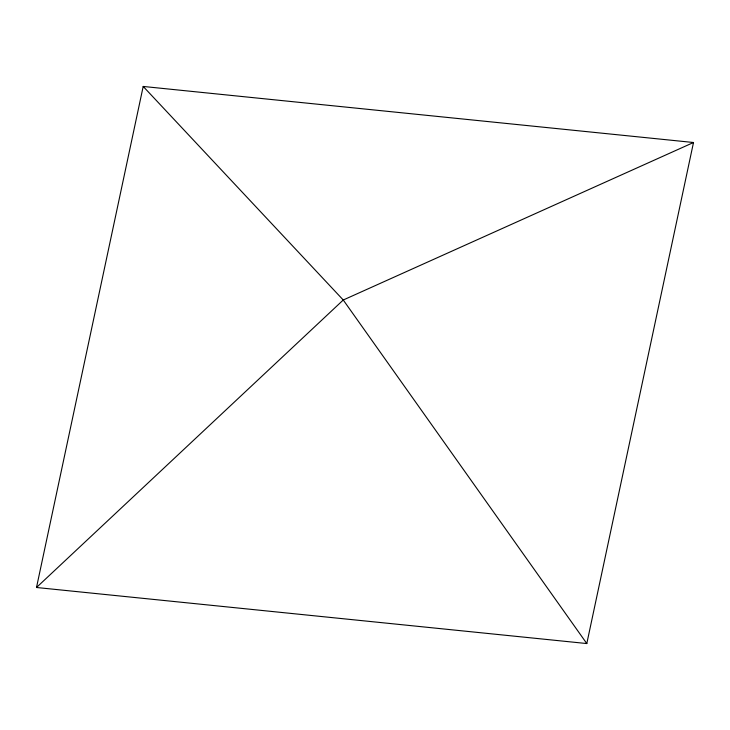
<?xml version="1.0" encoding="UTF-8"?>
<svg xmlns="http://www.w3.org/2000/svg" width="730" height="730" viewBox="0 0 730 730"><rect width="100%" height="100%" fill="white"/><g stroke="black" fill="none" stroke-linecap="round" stroke-linejoin="round"><path stroke-width="1.09" d="M36.5 587.495L143.199 86.45L693.5 142.505L586.801 643.55L36.5 587.495L343.255 300.003L693.5 142.505M143.199 86.45L343.255 300.003L586.801 643.55"/></g></svg>
